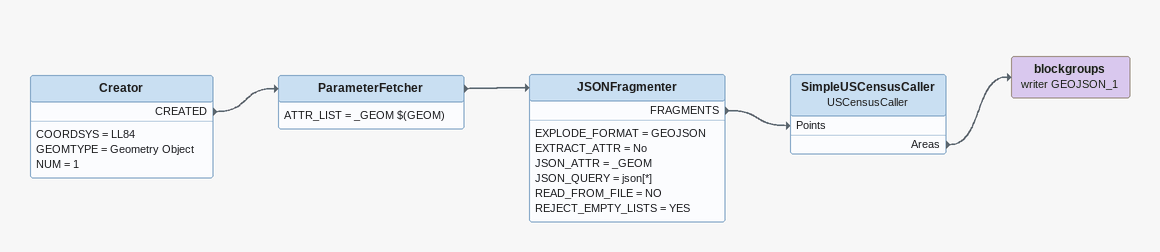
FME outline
Creator
    COORDSYS = LL84
    GEOMTYPE = Geometry Object
    NUM = 1
    CREATED -> ParameterFetcher
ParameterFetcher
    ATTR_LIST = _GEOM $(GEOM)
    -> JSONFragmenter
JSONFragmenter
    EXPLODE_FORMAT = GEOJSON
    EXTRACT_ATTR = No
    JSON_ATTR = _GEOM
    JSON_QUERY = json[*]
    READ_FROM_FILE = NO
    REJECT_EMPTY_LISTS = YES
    FRAGMENTS -> SimpleUSCensusCaller [Points]
SimpleUSCensusCaller: USCensusCaller
    Areas -> blockgroups (writer GEOJSON_1)
blockgroups (writer GEOJSON_1)
